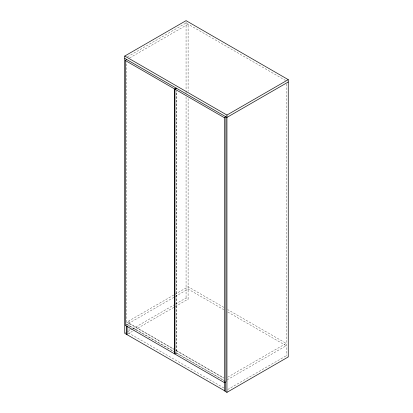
<?xml version="1.0" encoding="UTF-8"?>
<svg xmlns="http://www.w3.org/2000/svg" width="413" height="413" viewBox="0 0 413 413"><rect width="100%" height="100%" fill="white"/><g stroke="black" fill="none" stroke-linecap="round" stroke-linejoin="round"><path stroke-width="0.31" stroke-dasharray="2.06 1.55" d="M127.534 56.803L186.062 23.009L285.651 80.509M129.579 57.98L188.106 24.191L188.106 91.278M125.258 325.387L188.106 289.1L223.779 309.698M125.304 333.028L126.977 332.062M127.534 331.742L131.995 329.166M132.552 328.846L174.916 304.386M175.473 304.066L186.062 297.949L188.106 299.131L188.106 97.731M127.509 334.117L134.055 330.338M134.612 330.018L188.106 299.131M174.72 353.941L176.253 353.058L176.253 90.726M174.921 354.06L176.454 353.172L176.454 90.839M227.682 377.172L286.209 343.379L227.682 309.59M227.145 379.841L286.209 345.738L227.682 311.949M227.697 389.552L286.209 355.769L287.231 356.362M223.779 307.339L188.106 286.741L126.791 322.14L223.779 378.138M129.042 323.203L223.8 377.91M126.998 324.381L173.816 351.417M174.374 351.737L223.428 380.058M224.894 381.142L126.791 324.499L126.791 62.167M223.8 387.941L129.042 333.234L129.042 326.962M286.209 84.056L286.209 355.769M186.062 21.832L186.062 90.617M186.062 91.263L186.062 93.193M186.062 97.055L186.062 297.949M129.042 320.844L129.042 326.337"/><path stroke-width="0.62" d="M225.1 382.278L225.1 391.054L124.747 333.353L124.747 56.049L186.062 20.65L288.253 79.647L288.253 356.951L226.938 392.35L224.894 391.168L224.894 381.767M125.258 60.474L174.72 89.032L174.72 353.941L125.258 325.387L125.258 60.474L126.791 59.591M174.72 89.032L176.253 88.145M174.921 89.146L224.383 117.705L225.916 116.817L225.916 381.731L224.383 382.614L174.921 354.06L174.921 89.146L176.454 88.263M124.747 56.049L226.938 115.051L288.253 79.647M288.253 82.011L226.938 117.411L124.747 58.409M226.938 115.051L226.938 392.35M224.383 117.705L224.383 382.614M126.998 326.265L126.998 334.411M126.791 325.754L126.791 334.53"/></g></svg>
